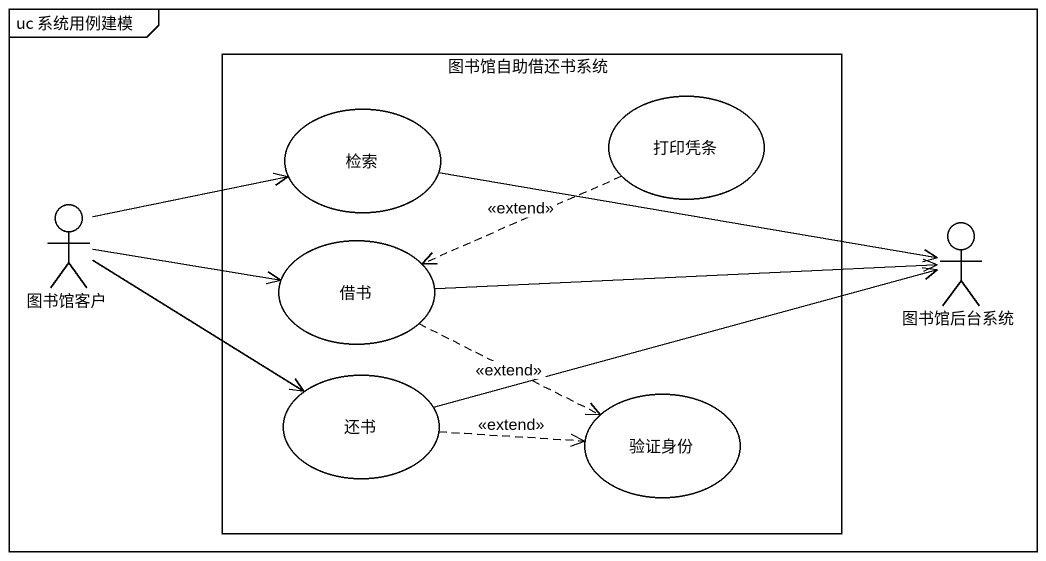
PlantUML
@startuml
mainframe uc 系统用例建模
rectangle 图书馆自助借还书系统 {
  usecase 检索
  usecase 打印凭条
  usecase 借书
  usecase 还书
  usecase 验证身份
}
actor 图书馆客户
actor 图书馆后台系统
检索 -right-> 图书馆后台系统
打印凭条 .left.> 借书 : <<extend>>
图书馆客户 -right-> 检索
图书馆客户 -right-> 借书
图书馆客户 -right-> 还书
借书 -right-> 图书馆后台系统
借书 .right.> 验证身份 : <<extend>>
还书 -right-> 图书馆后台系统
还书 .right.> 验证身份 : <<extend>>
@enduml
